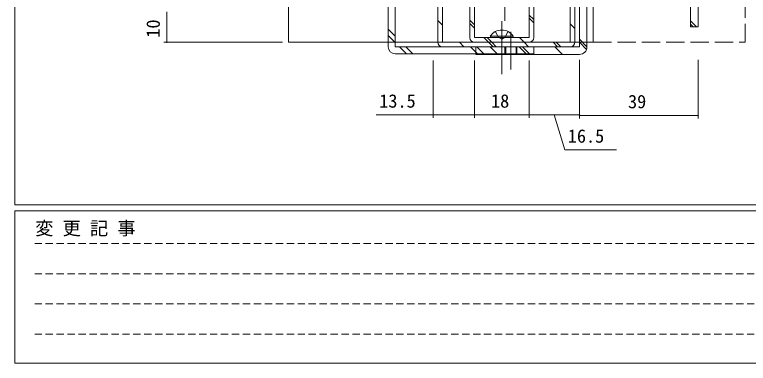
# Model space of a CAD drawing. Units: millimetres, scale not verified. Extents: x -567 to 567, y -403 to 403.
# Drawn here: x -562.7 to -321.7, y -403 to -288.6 of the extents above; entities that cross this region are included whole.
import ezdxf
from ezdxf.enums import TextEntityAlignment as Align

# ---------------------------------------------------------------- set-up
doc = ezdxf.new("R2010")
doc.units = ezdxf.units.MM
doc.header["$LTSCALE"] = 2
for name, pattern in [('CHAIN2', [12, 9, -1, 1, -1]), ('DASHED1', [1.8, 1.2, -0.6]), ('DASHED3', [4, 3, -1])]:
    doc.linetypes.add(name, pattern=pattern)
for name, color, linetype, lineweight in [('0-1_USER1', 6, 'Continuous', 9), ('0-2_YKK_ZWAK', 2, 'Continuous', 9), ('0-3_YKK_11', 4, 'Continuous', 9), ('0-6_YKK_D', 7, 'Continuous', 9)]:
    doc.layers.add(name, color=color, linetype=linetype, lineweight=lineweight)
doc.styles.add('ＭＳ ゴシック', font='')
doc.styles.get('ＭＳ ゴシック').set_extended_font_data('MS Gothic')

msp = doc.modelspace()

# ---------------------------------------------------------------- linework, layer by layer
at = {"layer": '0-1_USER1'}
for p, q in [((-512.726, -287.629), (-512.726, -297.629)), ((-474.726, -297.629), (-513.726, -297.629)), ((-425.226, -303.629), (-425.226, -322.429)), ((-411.725, -303.629), (-411.725, -322.429)), ((-411.725, -303.629), (-411.725, -322.429)), ((-393.725, -303.629), (-393.725, -322.429)), ((-393.725, -303.629), (-393.725, -322.429)), ((-377.226, -303.429), (-377.226, -322.629)), ((-377.225, -303.629), (-377.225, -322.429)), ((-338.225, -303.429), (-338.225, -322.629)), ((-411.725, -321.429), (-393.725, -321.429)), ((-393.725, -321.429), (-377.225, -321.429)), ((-377.226, -321.629), (-338.225, -321.629))]:
    msp.add_line(p, q, dxfattribs=at)
for points in [[(-411.725, -321.429), (-425.226, -321.429), (-443.966, -321.429)], [(-385.475, -321.429), (-382.025, -332.929), (-364.985, -332.929)]]:
    msp.add_lwpolyline(points, dxfattribs=at)
for centre, start, end in [((-512.726, -297.629), 90, 270), ((-512.726, -297.629), 270, 90), ((-425.226, -321.429), 0, 180), ((-425.226, -321.429), 180, 0), ((-411.725, -321.429), 0, 180), ((-411.725, -321.429), 0, 180), ((-411.725, -321.429), 180, 0), ((-411.725, -321.429), 180, 0), ((-393.725, -321.429), 0, 180), ((-393.725, -321.429), 0, 180), ((-393.725, -321.429), 180, 0), ((-393.725, -321.429), 180, 0), ((-377.226, -321.629), 0, 180), ((-377.226, -321.629), 180, 0), ((-377.225, -321.429), 0, 180), ((-377.225, -321.429), 180, 0), ((-338.225, -321.629), 0, 180), ((-338.225, -321.629), 180, 0)]:
    msp.add_arc(centre, 0.106, start, end, dxfattribs=at)
at = {"layer": '0-2_YKK_ZWAK'}
msp.add_line((-472.726, -272.629), (-472.726, -297.629), dxfattribs=at)
msp.add_lwpolyline([(-472.726, -297.629), (-372.726, -297.629), (-372.726, -272.629), (-372.726, -262.629)], dxfattribs=at)
at = {"layer": '0-2_YKK_ZWAK', "linetype": 'DASHED3'}
msp.add_lwpolyline([(-372.726, -297.629), (-322.726, -297.629), (-322.726, -272.629)], dxfattribs=at)
at = {"layer": '0-3_YKK_11'}
for p, q in [((-401.726, -258.629), (-401.726, -290.629)), ((-378.726, -274.129), (-378.726, -297.629)), ((-392.226, -290.21), (-393.726, -288.71)), ((-422.226, -292.03), (-423.726, -290.53)), ((-411.726, -291.923), (-413.226, -290.423)), ((-411.726, -292.984), (-413.226, -291.484)), ((-402.725, -308.138), (-402.725, -290.754)), ((-402.725, -308.138), (-402.725, -290.754)), ((-392.226, -291.271), (-393.726, -289.771)), ((-378.726, -293.104), (-380.226, -291.604)), ((-338.768, -292.629), (-340.725, -290.672)), ((-437.726, -295.622), (-440.026, -293.322)), ((-339.828, -292.629), (-340.725, -291.733)), ((-437.726, -297.745), (-440.026, -295.445)), ((-407.081, -297.629), (-408.581, -296.129)), ((-406.02, -297.629), (-407.52, -296.129)), ((-406.475, -295.62), (-400.725, -295.62)), ((-406.475, -296.129), (-406.475, -295.62)), ((-406.475, -295.62), (-400.725, -295.62)), ((-406.475, -296.129), (-406.475, -295.62)), ((-406.475, -296.129), (-400.725, -296.129)), ((-406.475, -296.129), (-400.725, -296.129)), ((-398.975, -295.62), (-404.725, -295.62)), ((-398.975, -295.62), (-404.725, -295.62)), ((-398.975, -296.129), (-404.725, -296.129)), ((-398.975, -296.129), (-404.725, -296.129)), ((-401.725, -296.129), (-403.225, -296.129)), ((-401.725, -296.129), (-403.225, -296.129)), ((-397.725, -296.129), (-401.725, -296.129)), ((-397.725, -296.129), (-401.725, -296.129)), ((-398.975, -296.129), (-398.975, -295.62)), ((-398.975, -296.129), (-398.975, -295.62)), ((-397.725, -296.129), (-396.225, -296.129)), ((-397.725, -296.129), (-396.225, -296.129)), ((-395.414, -297.629), (-396.914, -296.129)), ((-415.127, -299.129), (-416.627, -297.629)), ((-411.726, -297.629), (-393.726, -297.629)), ((-405.581, -299.129), (-407.081, -297.629)), ((-404.52, -299.129), (-406.02, -297.629)), ((-393.914, -299.129), (-395.414, -297.629)), ((-384.368, -299.129), (-385.868, -297.629)), ((-383.307, -299.129), (-384.807, -297.629)), ((-374.725, -299.098), (-377.225, -296.598)), ((-374.882, -300.002), (-377.225, -297.659)), ((-434.042, -301.429), (-436.342, -299.129)), ((-431.919, -301.429), (-434.219, -299.129)), ((-380.226, -299.129), (-422.226, -299.129)), ((-410.707, -301.429), (-413.007, -299.129)), ((-408.584, -301.429), (-410.884, -299.129)), ((-404.014, -301.629), (-406.514, -299.129)), ((-394.468, -301.629), (-396.968, -299.129)), ((-393.407, -301.629), (-395.907, -299.129)), ((-382.801, -301.629), (-385.301, -299.129))]:
    msp.add_line(p, q, dxfattribs=at)
at = {"layer": '0-3_YKK_11', "linetype": 'CHAIN2'}
msp.add_line((-399.725, -294.22), (-399.725, -306.538), dxfattribs=at)
at = {"layer": '0-3_YKK_11', "linetype": 'DASHED3'}
for p, q in [((-401.725, -299.129), (-401.725, -301.629)), ((-401.425, -299.129), (-401.425, -301.629)), ((-398.025, -299.129), (-398.025, -301.629)), ((-397.725, -299.129), (-397.725, -301.629))]:
    msp.add_line(p, q, dxfattribs=at)
at = {"layer": '0-3_YKK_11'}
for points in [[(-465.726, -264.929), (-440.026, -264.929), (-440.026, -299.129)], [(-465.726, -264.929), (-440.026, -264.929), (-440.026, -299.129)], [(-437.726, -301.429), (-392.226, -301.429), (-392.226, -299.129), (-437.726, -299.129), (-437.726, -264.929)], [(-437.726, -301.429), (-392.226, -301.429), (-392.226, -299.129), (-437.726, -299.129), (-437.726, -264.929)], [(-425.226, -274.129), (-425.226, -282.629), (-423.726, -282.629), (-423.726, -274.129), (-413.226, -274.129), (-413.226, -296.129)], [(-423.726, -297.629), (-423.726, -274.129), (-422.226, -274.129), (-422.226, -297.629), (-380.226, -297.629), (-380.226, -274.129), (-378.726, -274.129)], [(-393.726, -274.129), (-393.726, -296.129), (-411.726, -296.129), (-411.726, -274.129)], [(-392.226, -296.129), (-392.226, -274.129), (-378.726, -274.129), (-378.726, -282.629)], [(-377.225, -275.129), (-377.225, -299.129), (-411.225, -299.129)], [(-374.725, -299.129), (-374.725, -275.129), (-340.725, -275.129), (-340.725, -292.629), (-338.225, -292.629), (-338.225, -275.129)], [(-404.775, -294.12), (-403.87, -295.975), (-402.725, -296.584)], [(-404.775, -294.12), (-403.87, -295.975), (-402.725, -296.584)], [(-400.675, -294.12), (-401.58, -295.975), (-402.725, -296.584)], [(-400.675, -294.12), (-401.58, -295.975), (-402.725, -296.584)], [(-411.225, -299.129), (-411.225, -301.629), (-377.225, -301.629)]]:
    msp.add_lwpolyline(points, dxfattribs=at)
for centre, radius, start, end in [((-402.725, -298.156), 4.527, 34.06671, 145.93329), ((-402.725, -298.156), 4.527, 34.06671, 145.93329), ((-411.726, -296.129), 1.5, 180, 270), ((-393.726, -296.129), 1.5, 270, 0), ((-422.226, -297.629), 1.5, 180, 270), ((-380.226, -297.629), 1.5, 270, 0), ((-437.726, -299.129), 2.3, 180, 270), ((-437.726, -299.129), 2.3, 180, 270), ((-377.225, -299.129), 2.5, 270, 0)]:
    msp.add_arc(centre, radius, start, end, dxfattribs=at)
at = {"layer": '0-6_YKK_D'}
for p, q in [((-562.726, -351), (-562.726, 399)), ((537.274, -351), (-562.726, -351)), ((483.274, -353), (-562.726, -353)), ((-562.726, -403), (-562.726, -353)), ((-562.726, -403), (483.274, -403))]:
    msp.add_line(p, q, dxfattribs=at)
at = {"layer": '0-6_YKK_D', "linetype": 'DASHED1'}
for p, q in [((-556.157, -363.732), (-201.596, -363.732)), ((-556.157, -373.63), (-201.596, -373.63)), ((-556.157, -383.528), (-201.596, -383.528)), ((-556.157, -393.426), (-201.596, -393.426))]:
    msp.add_line(p, q, dxfattribs=at)

# ---------------------------------------------------------------- texts
at = {"layer": '0-1_USER1', "style": 'ＭＳ ゴシック'}
msp.add_text('10', height=4.399, rotation=90, dxfattribs=at).set_placement((-513.726, -296.149), align=Align.BOTTOM_LEFT)
for s, p in [('13.5', (-442.966, -320.429)), ('18', (-406.245, -320.429)), ('39', (-361.245, -320.629)), ('16.5', (-381.025, -331.929))]:
    msp.add_text(s, height=4.399, dxfattribs=at).set_placement(p, align=Align.BOTTOM_LEFT)
at = {"layer": '0-6_YKK_D', "style": 'ＭＳ ゴシック'}
msp.add_text('変 更 記 事', height=4.399, dxfattribs=at).set_placement((-555.991, -362.209), align=Align.BOTTOM_LEFT)

doc.saveas('drawing.dxf')
